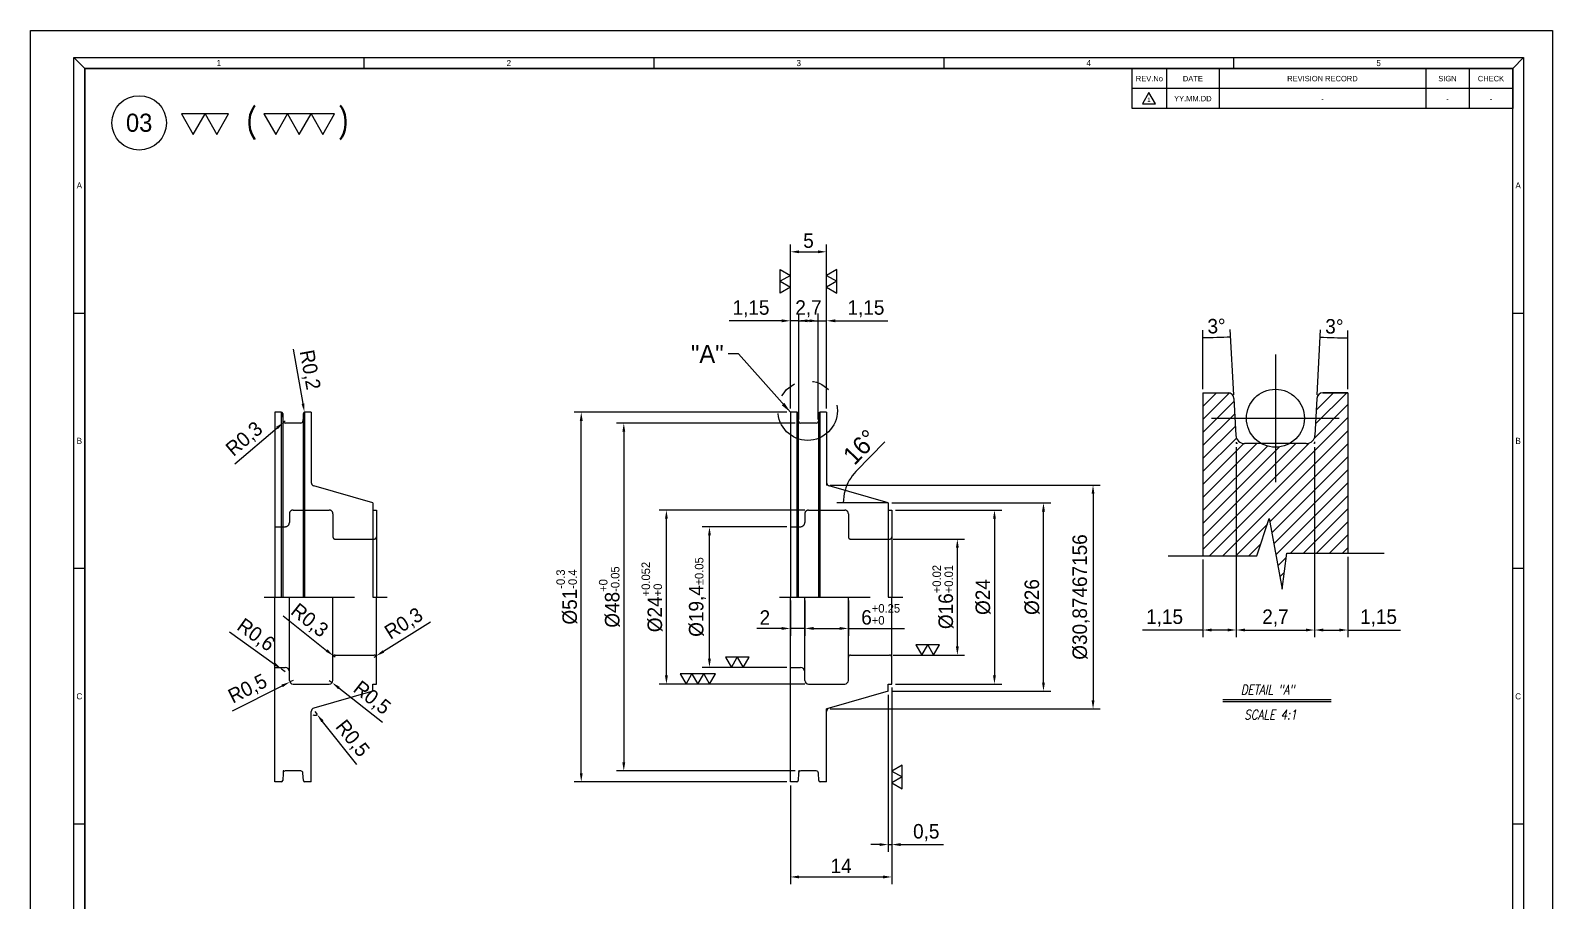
# Model space of a CAD drawing. Header units: inches. Extents: x 0 to 23821, y 0 to 11279.
# Drawn here: x 17845.2 to 18055.2, y 5992.9 to 6113 of the extents above; entities that cross this region are included whole.
import ezdxf
from ezdxf.enums import TextEntityAlignment as Align

# ---------------------------------------------------------------- set-up
doc = ezdxf.new("R2010")
doc.units = ezdxf.units.IN
doc.header["$LTSCALE"] = 10
doc.header["$MEASUREMENT"] = 0
for name, pattern in [('CENTER', [2, 1.25, -0.25, 0.25, -0.25]), ('HIDDEN', [0.375, 0.25, -0.125]), ('PHANTOM', [2.5, 1.25, -0.25, 0.25, -0.25, 0.25, -0.25])]:
    doc.linetypes.add(name, pattern=pattern)
doc.layers.get('Defpoints').update_dxf_attribs({"color": 8})
for name, color, linetype in [('CENTER LINE', 1, 'CENTER'), ('HIDDEN LINE', 4, 'HIDDEN'), ('PHANTOM LINE', 6, 'PHANTOM'), ('THIN LINE', 3, 'Continuous')]:
    doc.layers.add(name, color=color, linetype=linetype)
doc.styles.add('ITALICT', font='italict')
doc.styles.add('ROMANS', font='romans.shx', dxfattribs={"width": 0.9, "bigfont": 'whgtxt.shx'})
doc.styles.add('SCI', font='')
doc.styles.get('SCI').set_extended_font_data('Gulim')
doc.dimstyles.new('SCH', dxfattribs={"dimtxt": 2.5, "dimasz": 2, "dimexe": 1.25, "dimexo": 0.625, "dimtad": 1, "dimdec": 8, "dimtxsty": 'SCI', "dimcen": 2.5, "dimclrd": 4, "dimclre": 4, "dimclrt": 7, "dimadec": 8, "dimazin": 2, "dimtfac": 1, "dimtdec": 8, "dimtmove": 0, "dimatfit": 3, "dimfxl": 1, "dimarcsym": 0})

# ---------------------------------------------------------------- blocks, each defined once
blk = doc.blocks.new('A$C5b8731fd')
for p, q in [((0, 0), (-2.25, -3.9)), ((2.25, -3.9), (0, 0)), ((-2.25, -3.9), (2.25, -3.9))]:
    blk.add_line(p, q)
blk = doc.blocks.new('*U638')
at = {"color": 2}
for points in [[(0, 0), (1.5, 2.6), (-1.5, 2.6)], [(3, 0), (4.5, 2.6), (1.5, 2.6)], [(10.49, 0), (11.99, 2.6), (8.99, 2.6)], [(13.49, 0), (14.99, 2.6), (11.99, 2.6)], [(16.49, 0), (17.99, 2.6), (14.99, 2.6)]]:
    blk.add_lwpolyline(points, close=True, dxfattribs=at)
at = {"color": 2, "style": 'ROMANS', "width": 0.8}
for s, p in [('(', (7.45, 1.73)), (')', (19.11, 1.73))]:
    blk.add_text(s, height=2.84, dxfattribs=at).set_placement(p, align=Align.MIDDLE_CENTER)
blk = doc.blocks.new('SECHANG REV')
at = {"color": 7}
blk.add_line((-52.5, 0), (-52.5, 5.5), dxfattribs=at)
at = {"color": 3}
for p, q in [((-43, 5.5), (-43, 0)), ((-28.5, 5.5), (-28.5, 0)), ((28.5, 5.5), (28.5, 0)), ((40.5, 5.5), (40.5, 0)), ((52.5, 5.5), (52.5, 0))]:
    blk.add_line(p, q, dxfattribs=at)
blk.add_line((52.5, 0), (-52.5, 0))
blk = doc.blocks.new('SECHANG A3')
at = {"color": 2}
for p, q in [((-198, 289.5), (-195, 286.5)), ((-118, 289.5), (-118, 286.5)), ((-38, 289.5), (-38, 286.5)), ((42, 289.5), (42, 286.5)), ((122, 289.5), (122, 286.5)), ((202, 289.5), (199, 286.5))]:
    blk.add_line(p, q, dxfattribs=at)
at = {"color": 3}
blk.add_line((94, 286.5), (199, 286.5), dxfattribs=at)
for p, q in [((-198, 219), (-195, 219)), ((199, 219), (202, 219)), ((-195, 148.5), (-198, 148.5)), ((202, 148.5), (199, 148.5)), ((-195, 78), (-198, 78)), ((202, 78), (199, 78))]:
    blk.add_line(p, q)
at = {"color": 1}
blk.add_lwpolyline([(-210, 297), (210, 297), (210, 0), (-210, 0)], close=True, dxfattribs=at)
at = {"color": 2}
blk.add_lwpolyline([(-198, 289.5), (202, 289.5), (202, 7.5), (-198, 7.5)], close=True, dxfattribs=at)
at = {"const_width": 0.4}
blk.add_lwpolyline([(-195, 286.5), (199, 286.5), (199, 10.5), (-195, 10.5)], close=True, dxfattribs=at)
blk.add_blockref('SECHANG REV', (146.5, 281))
at = {"color": 2, "char_height": 1.7, "attachment_point": 5, "style": 'SCI'}
for s, insert, width in [('1', (-158, 288), 80), ('2', (-78, 288), 80), ('3', (2, 288), 80), ('4', (82, 288), 80), ('5', (162, 288), 80), ('A', (-196.5, 254.25), 3), ('A', (200.5, 254.25), 3), ('B', (-196.5, 183.75), 3), ('B', (200.5, 183.75), 3), ('C', (-196.5, 113.25), 3), ('C', (200.5, 113.25), 3)]:
    blk.add_mtext(s, dxfattribs=dict(at, insert=insert, width=width))
at = {"char_height": 1.5, "attachment_point": 5, "style": 'SCI'}
for s, insert, width in [('REV.No', (98.75, 283.7), 9.5), ('DATE', (110.75, 283.7), 14.5), ('REVISION RECORD', (146.5, 283.7), 57), ('SIGN', (181, 283.7), 12), ('CHECK', (193, 283.7), 12)]:
    blk.add_mtext(s, dxfattribs=dict(at, insert=insert, width=width))
blk = doc.blocks.new('*D1574')
at = {"color": 4, "lineweight": -2, "transparency": 16777216}
for p, q in [((17950.01, 6034.29), (17950.01, 6029.46)), ((17952.01, 6034.29), (17952.01, 6029.46)), ((17948.81, 6030.46), (17945.37, 6030.46)), ((17952.01, 6030.46), (17950.01, 6030.46)), ((17953.21, 6030.46), (17954.41, 6030.46))]:
    blk.add_line(p, q, dxfattribs=at)
at = {"color": 4, "transparency": 16777216}
for points in [[(17948.81, 6030.66), (17948.81, 6030.26), (17950.01, 6030.46)], [(17953.21, 6030.66), (17953.21, 6030.26), (17952.01, 6030.46)]]:
    blk.add_solid(points, dxfattribs=at)
at = {"layer": 'Defpoints', "color": 0, "transparency": 16777216}
for p in [(17950.01, 6034.79), (17952.01, 6034.79), (17950.01, 6030.46)]:
    blk.add_point(p, dxfattribs=at)
at = {"color": 7, "transparency": 16777216, "insert": (17946.49, 6031.96), "char_height": 2, "attachment_point": 5, "style": 'SCI'}
blk.add_mtext('2', dxfattribs=at)
blk = doc.blocks.new('*D1575')
at = {"color": 4, "lineweight": -2, "transparency": 16777216}
for p, q in [((17950.01, 6060.79), (17950.01, 6083.42)), ((17951.21, 6082.42), (17953.81, 6082.42)), ((17955.01, 6060.79), (17955.01, 6083.42))]:
    blk.add_line(p, q, dxfattribs=at)
at = {"color": 4, "transparency": 16777216}
for points in [[(17951.21, 6082.62), (17951.21, 6082.22), (17950.01, 6082.42)], [(17953.81, 6082.62), (17953.81, 6082.22), (17955.01, 6082.42)]]:
    blk.add_solid(points, dxfattribs=at)
at = {"layer": 'Defpoints', "color": 0, "transparency": 16777216}
for p in [(17955.01, 6082.42), (17950.01, 6060.29), (17955.01, 6060.29)]:
    blk.add_point(p, dxfattribs=at)
at = {"color": 7, "transparency": 16777216, "insert": (17952.51, 6083.95), "char_height": 2, "attachment_point": 5, "style": 'SCI'}
blk.add_mtext('5', dxfattribs=at)
blk = doc.blocks.new('*D1576')
at = {"color": 4, "lineweight": -2, "transparency": 16777216}
for p, q in [((17950.01, 6060.79), (17950.01, 6073.9)), ((17951.16, 6060.79), (17951.16, 6073.9)), ((17948.81, 6072.9), (17941.55, 6072.9)), ((17951.16, 6072.9), (17950.01, 6072.9)), ((17952.36, 6072.9), (17953.56, 6072.9))]:
    blk.add_line(p, q, dxfattribs=at)
at = {"color": 4, "transparency": 16777216}
for points in [[(17948.81, 6073.1), (17948.81, 6072.7), (17950.01, 6072.9)], [(17952.36, 6073.1), (17952.36, 6072.7), (17951.16, 6072.9)]]:
    blk.add_solid(points, dxfattribs=at)
at = {"layer": 'Defpoints', "color": 0, "transparency": 16777216}
for p in [(17950.01, 6072.9), (17950.01, 6060.29), (17951.16, 6060.29)]:
    blk.add_point(p, dxfattribs=at)
at = {"color": 7, "transparency": 16777216, "insert": (17944.58, 6074.55), "char_height": 2, "attachment_point": 5, "style": 'SCI'}
blk.add_mtext('1,15', dxfattribs=at)
blk = doc.blocks.new('*D1577')
at = {"color": 4, "lineweight": -2, "transparency": 16777216}
for p, q in [((17951.16, 6059.29), (17951.16, 6073.9)), ((17953.86, 6059.29), (17953.86, 6073.9)), ((17951.16, 6072.9), (17953.86, 6072.9))]:
    blk.add_line(p, q, dxfattribs=at)
at = {"layer": 'Defpoints', "color": 0, "transparency": 16777216}
for p in [(17953.86, 6072.9), (17951.16, 6058.79), (17953.86, 6058.79)]:
    blk.add_point(p, dxfattribs=at)
at = {"color": 7, "transparency": 16777216, "insert": (17952.51, 6074.55), "char_height": 2, "attachment_point": 5, "style": 'SCI'}
blk.add_mtext('2,7', dxfattribs=at)
blk = doc.blocks.new('*D1578')
at = {"color": 4, "lineweight": -2, "transparency": 16777216}
for p, q in [((17950.66, 6058.79), (17926.03, 6058.79)), ((17927.03, 6057.59), (17927.03, 6011.99)), ((17950.66, 6010.79), (17926.03, 6010.79))]:
    blk.add_line(p, q, dxfattribs=at)
at = {"color": 4, "transparency": 16777216}
for points in [[(17926.83, 6057.59), (17927.23, 6057.59), (17927.03, 6058.79)], [(17926.83, 6011.99), (17927.23, 6011.99), (17927.03, 6010.79)]]:
    blk.add_solid(points, dxfattribs=at)
at = {"layer": 'Defpoints', "color": 0, "transparency": 16777216}
for p in [(17951.16, 6058.79), (17927.03, 6010.79), (17951.16, 6010.79)]:
    blk.add_point(p, dxfattribs=at)
at = {"color": 7, "transparency": 16777216, "insert": (17925.05, 6034.79), "char_height": 2, "attachment_point": 5, "rotation": 90, "style": 'SCI'}
blk.add_mtext('%%C48{\\H0.59x;\\S+0^ -0.05;}', dxfattribs=at)
blk = doc.blocks.new('*D1579')
at = {"color": 4, "lineweight": -2, "transparency": 16777216}
for p, q in [((17949.51, 6060.29), (17920.16, 6060.29)), ((17921.16, 6010.49), (17921.16, 6059.09)), ((17949.51, 6009.29), (17920.16, 6009.29))]:
    blk.add_line(p, q, dxfattribs=at)
at = {"color": 4, "transparency": 16777216}
for points in [[(17920.96, 6059.09), (17921.36, 6059.09), (17921.16, 6060.29)], [(17920.96, 6010.49), (17921.36, 6010.49), (17921.16, 6009.29)]]:
    blk.add_solid(points, dxfattribs=at)
at = {"layer": 'Defpoints', "color": 0, "transparency": 16777216}
for p in [(17921.16, 6060.29), (17950.01, 6060.29), (17950.01, 6009.29)]:
    blk.add_point(p, dxfattribs=at)
at = {"color": 7, "transparency": 16777216, "insert": (17919.18, 6034.79), "char_height": 2, "attachment_point": 5, "rotation": 90, "style": 'SCI'}
blk.add_mtext('%%c51{\\H0.59x;\\S-0.3^ -0.4;}', dxfattribs=at)
blk = doc.blocks.new('*D1580')
at = {"color": 4, "lineweight": -2, "transparency": 16777216}
for p, q in [((17964.01, 6022.29), (17964.01, 5995.17)), ((17950.01, 6008.79), (17950.01, 5995.17)), ((17951.21, 5996.17), (17962.81, 5996.17))]:
    blk.add_line(p, q, dxfattribs=at)
at = {"color": 4, "transparency": 16777216}
for points in [[(17951.21, 5996.37), (17951.21, 5995.97), (17950.01, 5996.17)], [(17962.81, 5996.37), (17962.81, 5995.97), (17964.01, 5996.17)]]:
    blk.add_solid(points, dxfattribs=at)
at = {"layer": 'Defpoints', "color": 0, "transparency": 16777216}
for p in [(17964.01, 6022.79), (17950.01, 6009.29), (17964.01, 5996.17)]:
    blk.add_point(p, dxfattribs=at)
at = {"color": 7, "transparency": 16777216, "insert": (17957.01, 5997.7), "char_height": 2, "attachment_point": 5, "style": 'SCI'}
blk.add_mtext('14', dxfattribs=at)
blk = doc.blocks.new('*D1581')
at = {"color": 4, "lineweight": -2, "transparency": 16777216}
for p, q in [((17963.51, 6021.29), (17963.51, 5999.64)), ((17964.01, 6022.29), (17964.01, 5999.64)), ((17962.31, 6000.64), (17961.11, 6000.64)), ((17963.51, 6000.64), (17964.01, 6000.64)), ((17965.21, 6000.64), (17971.12, 6000.64))]:
    blk.add_line(p, q, dxfattribs=at)
at = {"color": 4, "transparency": 16777216}
for points in [[(17962.31, 6000.84), (17962.31, 6000.44), (17963.51, 6000.64)], [(17965.21, 6000.84), (17965.21, 6000.44), (17964.01, 6000.64)]]:
    blk.add_solid(points, dxfattribs=at)
at = {"layer": 'Defpoints', "color": 0, "transparency": 16777216}
for p in [(17963.51, 6021.79), (17964.01, 6022.79), (17964.01, 6000.64)]:
    blk.add_point(p, dxfattribs=at)
at = {"color": 7, "transparency": 16777216, "insert": (17968.76, 6002.29), "char_height": 2, "attachment_point": 5, "style": 'SCI'}
blk.add_mtext('0,5', dxfattribs=at)
blk = doc.blocks.new('*D1582')
at = {"color": 4, "lineweight": -2, "transparency": 16777216}
for p, q in [((17964.51, 6046.79), (17979.17, 6046.79)), ((17978.17, 6045.59), (17978.17, 6023.99)), ((17964.51, 6022.79), (17979.17, 6022.79))]:
    blk.add_line(p, q, dxfattribs=at)
at = {"color": 4, "transparency": 16777216}
for points in [[(17977.97, 6045.59), (17978.37, 6045.59), (17978.17, 6046.79)], [(17977.97, 6023.99), (17978.37, 6023.99), (17978.17, 6022.79)]]:
    blk.add_solid(points, dxfattribs=at)
at = {"layer": 'Defpoints', "color": 0, "transparency": 16777216}
for p in [(17964.01, 6046.79), (17964.01, 6022.79), (17978.17, 6022.79)]:
    blk.add_point(p, dxfattribs=at)
at = {"color": 7, "transparency": 16777216, "insert": (17976.6, 6034.79), "char_height": 2, "attachment_point": 5, "rotation": 90, "style": 'SCI'}
blk.add_mtext('%%c24', dxfattribs=at)
blk = doc.blocks.new('*D1583')
at = {"color": 4, "lineweight": -2, "transparency": 16777216}
for p, q in [((17964.01, 6047.79), (17985.93, 6047.79)), ((17984.93, 6022.99), (17984.93, 6046.59)), ((17964.01, 6021.79), (17985.93, 6021.79))]:
    blk.add_line(p, q, dxfattribs=at)
at = {"color": 4, "transparency": 16777216}
for points in [[(17984.73, 6046.59), (17985.13, 6046.59), (17984.93, 6047.79)], [(17984.73, 6022.99), (17985.13, 6022.99), (17984.93, 6021.79)]]:
    blk.add_solid(points, dxfattribs=at)
at = {"layer": 'Defpoints', "color": 0, "transparency": 16777216}
for p in [(17963.51, 6047.79), (17984.93, 6047.79), (17963.51, 6021.79)]:
    blk.add_point(p, dxfattribs=at)
at = {"color": 7, "transparency": 16777216, "insert": (17983.36, 6034.79), "char_height": 2, "attachment_point": 5, "rotation": 90, "style": 'SCI'}
blk.add_mtext('%%c26', dxfattribs=at)
blk = doc.blocks.new('*D1584')
at = {"color": 4, "lineweight": -2, "transparency": 16777216}
for p, q in [((17955.51, 6050.23), (17992.77, 6050.23)), ((17991.77, 6049.03), (17991.77, 6020.55)), ((17955.51, 6019.35), (17992.77, 6019.35))]:
    blk.add_line(p, q, dxfattribs=at)
at = {"color": 4, "transparency": 16777216}
for points in [[(17991.57, 6049.03), (17991.97, 6049.03), (17991.77, 6050.23)], [(17991.57, 6020.55), (17991.97, 6020.55), (17991.77, 6019.35)]]:
    blk.add_solid(points, dxfattribs=at)
at = {"layer": 'Defpoints', "color": 0, "transparency": 16777216}
for p in [(17955.01, 6050.23), (17955.01, 6019.35), (17991.77, 6019.35)]:
    blk.add_point(p, dxfattribs=at)
at = {"color": 7, "transparency": 16777216, "insert": (17990.12, 6034.79), "char_height": 2, "attachment_point": 5, "rotation": 90, "style": 'SCI'}
blk.add_mtext('%%c30,87467156', dxfattribs=at)
blk = doc.blocks.new('*D1585')
at = {"color": 4, "lineweight": -2, "transparency": 16777216}
for p, q in [((17964.21, 6042.79), (17974.05, 6042.79)), ((17973.05, 6027.99), (17973.05, 6041.59)), ((17964.21, 6026.79), (17974.05, 6026.79))]:
    blk.add_line(p, q, dxfattribs=at)
at = {"color": 4, "transparency": 16777216}
for points in [[(17972.85, 6041.59), (17973.25, 6041.59), (17973.05, 6042.79)], [(17972.85, 6027.99), (17973.25, 6027.99), (17973.05, 6026.79)]]:
    blk.add_solid(points, dxfattribs=at)
at = {"layer": 'Defpoints', "color": 0, "transparency": 16777216}
for p in [(17963.71, 6042.79), (17973.05, 6042.79), (17963.71, 6026.79)]:
    blk.add_point(p, dxfattribs=at)
at = {"color": 7, "transparency": 16777216, "insert": (17971.07, 6034.79), "char_height": 2, "attachment_point": 5, "rotation": 90, "style": 'SCI'}
blk.add_mtext('%%c16{\\H0.59x;\\S+0.02^ +0.01;}', dxfattribs=at)
blk = doc.blocks.new('*D1586')
at = {"color": 4, "lineweight": -2, "transparency": 16777216}
for p, q in [((17953.86, 6059.29), (17953.86, 6073.9)), ((17955.01, 6060.79), (17955.01, 6073.9)), ((17952.66, 6072.9), (17951.46, 6072.9)), ((17953.86, 6072.9), (17955.01, 6072.9)), ((17956.21, 6072.9), (17963.47, 6072.9))]:
    blk.add_line(p, q, dxfattribs=at)
at = {"color": 4, "transparency": 16777216}
for points in [[(17952.66, 6073.1), (17952.66, 6072.7), (17953.86, 6072.9)], [(17956.21, 6073.1), (17956.21, 6072.7), (17955.01, 6072.9)]]:
    blk.add_solid(points, dxfattribs=at)
at = {"layer": 'Defpoints', "color": 0, "transparency": 16777216}
for p in [(17955.01, 6072.9), (17953.86, 6058.79), (17955.01, 6060.29)]:
    blk.add_point(p, dxfattribs=at)
at = {"color": 7, "transparency": 16777216, "insert": (17960.44, 6074.55), "char_height": 2, "attachment_point": 5, "style": 'SCI'}
blk.add_mtext('1,15', dxfattribs=at)
blk = doc.blocks.new('*D1587')
at = {"color": 4, "lineweight": -2, "transparency": 16777216}
for p, q in [((18011.53, 6055.46), (18011.53, 6029.24)), ((18006.93, 6039.96), (18006.93, 6029.24)), ((18006.93, 6030.24), (17998.61, 6030.24)), ((18010.33, 6030.24), (18008.13, 6030.24))]:
    blk.add_line(p, q, dxfattribs=at)
at = {"color": 4, "transparency": 16777216}
for points in [[(18008.13, 6030.44), (18008.13, 6030.04), (18006.93, 6030.24)], [(18010.33, 6030.44), (18010.33, 6030.04), (18011.53, 6030.24)]]:
    blk.add_solid(points, dxfattribs=at)
at = {"layer": 'Defpoints', "color": 0, "transparency": 16777216}
for p in [(18011.53, 6055.96), (18006.93, 6040.46), (18011.53, 6030.24)]:
    blk.add_point(p, dxfattribs=at)
at = {"color": 7, "transparency": 16777216, "insert": (18001.64, 6031.89), "char_height": 2, "attachment_point": 5, "style": 'SCI'}
blk.add_mtext('1,15', dxfattribs=at)
blk = doc.blocks.new('*D1588')
at = {"color": 4, "lineweight": -2, "transparency": 16777216}
for p, q in [((18011.53, 6055.46), (18011.53, 6029.24)), ((18022.33, 6055.46), (18022.33, 6029.24)), ((18012.73, 6030.24), (18021.13, 6030.24))]:
    blk.add_line(p, q, dxfattribs=at)
at = {"color": 4, "transparency": 16777216}
for points in [[(18012.73, 6030.44), (18012.73, 6030.04), (18011.53, 6030.24)], [(18021.13, 6030.44), (18021.13, 6030.04), (18022.33, 6030.24)]]:
    blk.add_solid(points, dxfattribs=at)
at = {"layer": 'Defpoints', "color": 0, "transparency": 16777216}
for p in [(18011.53, 6055.96), (18022.33, 6055.96), (18022.33, 6030.24)]:
    blk.add_point(p, dxfattribs=at)
at = {"color": 7, "transparency": 16777216, "insert": (18016.93, 6031.89), "char_height": 2, "attachment_point": 5, "style": 'SCI'}
blk.add_mtext('2,7', dxfattribs=at)
blk = doc.blocks.new('*D1589')
at = {"color": 4, "lineweight": -2, "transparency": 16777216}
for p, q in [((18022.33, 6055.46), (18022.33, 6029.24)), ((18026.93, 6040.35), (18026.93, 6029.24)), ((18023.53, 6030.24), (18025.73, 6030.24)), ((18026.93, 6030.24), (18034.19, 6030.24))]:
    blk.add_line(p, q, dxfattribs=at)
at = {"color": 4, "transparency": 16777216}
for points in [[(18023.53, 6030.44), (18023.53, 6030.04), (18022.33, 6030.24)], [(18025.73, 6030.44), (18025.73, 6030.04), (18026.93, 6030.24)]]:
    blk.add_solid(points, dxfattribs=at)
at = {"layer": 'Defpoints', "color": 0, "transparency": 16777216}
for p in [(18022.33, 6055.96), (18026.93, 6040.85), (18026.93, 6030.24)]:
    blk.add_point(p, dxfattribs=at)
at = {"color": 7, "transparency": 16777216, "insert": (18031.16, 6031.89), "char_height": 2, "attachment_point": 5, "style": 'SCI'}
blk.add_mtext('1,15', dxfattribs=at)
blk = doc.blocks.new('*D1590')
at = {"color": 4, "lineweight": -2, "transparency": 16777216}
for p, q in [((17952.01, 6046.79), (17931.91, 6046.79)), ((17932.91, 6023.99), (17932.91, 6045.59)), ((17952.01, 6022.79), (17931.91, 6022.79))]:
    blk.add_line(p, q, dxfattribs=at)
at = {"color": 4, "transparency": 16777216}
for points in [[(17932.71, 6045.59), (17933.11, 6045.59), (17932.91, 6046.79)], [(17932.71, 6023.99), (17933.11, 6023.99), (17932.91, 6022.79)]]:
    blk.add_solid(points, dxfattribs=at)
at = {"layer": 'Defpoints', "color": 0, "transparency": 16777216}
for p in [(17932.91, 6046.79), (17952.51, 6046.79), (17952.51, 6022.79)]:
    blk.add_point(p, dxfattribs=at)
at = {"color": 7, "transparency": 16777216, "insert": (17930.93, 6034.79), "char_height": 2, "attachment_point": 5, "rotation": 90, "style": 'SCI'}
blk.add_mtext('%%c24{\\H0.59x;\\S+0.052^ +0;}', dxfattribs=at)
blk = doc.blocks.new('*D1571')
at = {"color": 4, "lineweight": -2, "transparency": 16777216}
for p, q in [((17949.51, 6044.49), (17937.85, 6044.49)), ((17938.85, 6026.29), (17938.85, 6043.29)), ((17949.51, 6025.09), (17937.85, 6025.09))]:
    blk.add_line(p, q, dxfattribs=at)
at = {"color": 4, "transparency": 16777216}
for points in [[(17938.65, 6043.29), (17939.05, 6043.29), (17938.85, 6044.49)], [(17938.65, 6026.29), (17939.05, 6026.29), (17938.85, 6025.09)]]:
    blk.add_solid(points, dxfattribs=at)
at = {"layer": 'Defpoints', "color": 0, "transparency": 16777216}
for p in [(17938.85, 6044.49), (17950.01, 6044.49), (17950.01, 6025.09)]:
    blk.add_point(p, dxfattribs=at)
at = {"color": 7, "transparency": 16777216, "insert": (17937.2, 6034.79), "char_height": 2, "attachment_point": 5, "rotation": 90, "style": 'SCI'}
blk.add_mtext('%%c19,4{\\H0.59x;%%p0.05}', dxfattribs=at)
blk = doc.blocks.new('A$C71ca0003')
for p, q in [((-13.5, 25.5), (-13.5, 0)), ((-8.5, 25.5), (-8.5, 15.81)), ((0, 13), (-8.14, 15.33)), ((0, 13), (0, 0)), ((0, 12), (0.5, 12)), ((0, 12), (0.5, 12)), ((0, 12), (0.5, 12)), ((0.5, 12), (0.5, 0)), ((-13.5, -25.5), (-13.5, 0)), ((-5.5, -11.5), (-5.5, 0)), ((0.5, -12), (0.5, 0)), ((-11.5, -10), (-11.5, 0)), ((-5.2, -8), (0.2, -8)), ((-13.5, -9.7), (-12.1, -9.7)), ((-11.5, -11.5), (-11.5, -10)), ((-11, -12), (-6, -12)), ((0, -12), (0.5, -12)), ((0, -13), (0, -12)), ((0, -13), (-8.14, -15.33)), ((-8.5, -25.5), (-8.5, -15.81))]:
    blk.add_line(p, q)
at = {"color": 7}
for p, q in [((-12.62, 25.5), (-13.5, 25.5)), ((-12.42, 25.31), (-12.42, 0)), ((-12.36, 24.28), (-12.42, 25.31)), ((-9.58, 25.31), (-9.64, 24.28)), ((-9.58, 0), (-9.58, 25.31)), ((-8.5, 25.5), (-9.38, 25.5)), ((-9.93, 24), (-12.07, 24)), ((-12.36, -24.28), (-12.42, -25.31)), ((-12.35, -24), (-12.36, -24.1)), ((-12.25, -24), (-12.35, -24)), ((-9.93, -24), (-12.07, -24)), ((-9.58, -25.31), (-9.64, -24.28)), ((-12.62, -25.5), (-13.5, -25.5)), ((-8.5, -25.5), (-9.38, -25.5))]:
    blk.add_line(p, q, dxfattribs=at)
at = {"color": 4}
for p, q in [((-12.62, 25.5), (-12.62, 0)), ((-9.38, 0), (-9.38, 25.5))]:
    blk.add_line(p, q, dxfattribs=at)
at = {"color": 7}
for centre, radius, start, end in [((-12.62, 25.3), 0.2, 3, 90), ((-9.38, 25.3), 0.2, 90, 177), ((-12.07, 24.3), 0.3, 183, 270), ((-9.93, 24.3), 0.3, 270, 357), ((-12.07, -24.3), 0.3, 90, 177), ((-9.93, -24.3), 0.3, 3, 90), ((-12.62, -25.3), 0.2, 270, 357), ((-9.38, -25.3), 0.2, 183, 270)]:
    blk.add_arc(centre, radius, start, end, dxfattribs=at)
for centre, radius, start, end in [((-8, 15.81), 0.5, 180, 254), ((-5.2, -8.3), 0.3, 90, 180), ((0.2, -8.3), 0.3, 0, 90), ((-12.1, -10.3), 0.6, 0, 90), ((-11, -11.5), 0.5, 180, 270), ((-6, -11.5), 0.5, 270, 0), ((-8, -15.81), 0.5, 106, 180)]:
    blk.add_arc(centre, radius, start, end)
at = {"layer": 'CENTER LINE'}
blk.add_line((-15, 0), (2, 0), dxfattribs=at)
at = {"layer": 'HIDDEN LINE', "ltscale": 5}
for p, q in [((-11.5, 11.5), (-11.5, 10.3)), ((-11, 12), (-6, 12)), ((-5.5, 11.5), (-5.5, 8.3)), ((-13.5, 9.7), (-12.1, 9.7)), ((-5.2, 8), (0.2, 8))]:
    blk.add_line(p, q, dxfattribs=at)
for centre, radius, start, end in [((-11, 11.5), 0.5, 90, 180), ((-6, 11.5), 0.5, 0, 90), ((-12.1, 10.3), 0.6, 270, 0), ((-5.2, 8.3), 0.3, 180, 270), ((0.2, 8.3), 0.3, 270, 0)]:
    blk.add_arc(centre, radius, start, end, dxfattribs=at)
blk = doc.blocks.new('*D1572')
at = {"color": 4, "lineweight": -2, "transparency": 16777216}
for p, q in [((17952.01, 6034.04), (17952.01, 6029.46)), ((17958.01, 6034.29), (17958.01, 6029.46)), ((17953.21, 6030.46), (17956.81, 6030.46)), ((17958.01, 6030.46), (17965.74, 6030.46))]:
    blk.add_line(p, q, dxfattribs=at)
at = {"color": 4, "transparency": 16777216}
for points in [[(17953.21, 6030.66), (17953.21, 6030.26), (17952.01, 6030.46)], [(17956.81, 6030.66), (17956.81, 6030.26), (17958.01, 6030.46)]]:
    blk.add_solid(points, dxfattribs=at)
at = {"layer": 'Defpoints', "color": 0, "transparency": 16777216}
for p in [(17952.01, 6034.54), (17958.01, 6034.79), (17958.01, 6030.46)]:
    blk.add_point(p, dxfattribs=at)
at = {"color": 7, "transparency": 16777216, "insert": (17962.47, 6032.39), "char_height": 2, "attachment_point": 5, "style": 'SCI'}
blk.add_mtext('6{\\H0.59x;\\S+0.25^ +0;}', dxfattribs=at)
blk = doc.blocks.new('*D1573')
at = {"color": 4, "lineweight": -2, "transparency": 16777216}
blk.add_line((17959.05, 6052.09), (17963.04, 6056.22), dxfattribs=at)
for start, end in [(135.9789, 164), (164, 180)]:
    blk.add_arc((17963.51, 6047.79), 6.2, start, end, dxfattribs=at)
at = {"layer": 'Defpoints', "color": 0, "transparency": 16777216}
for p in [(17955.37, 6050.12), (17957.34, 6048.37), (17956.42, 6047.79), (17963.51, 6047.79), (17963.51, 6047.79)]:
    blk.add_point(p, dxfattribs=at)
at = {"color": 7, "transparency": 16777216, "insert": (17959.67, 6055.48), "char_height": 2.5, "attachment_point": 5, "rotation": 45.9789, "style": 'SCI'}
blk.add_mtext('16°', dxfattribs=at)
blk = doc.blocks.new('*D1644')
at = {"color": 4, "lineweight": -2, "transparency": 16777216}
for p, q in [((17881.4, 6023.29), (17880.95, 6023.07)), ((17873.04, 6019.11), (17879.88, 6022.53))]:
    blk.add_line(p, q, dxfattribs=at)
at = {"color": 4, "transparency": 16777216}
blk.add_solid([(17879.79, 6022.71), (17879.97, 6022.35), (17880.95, 6023.07)], dxfattribs=at)
at = {"layer": 'Defpoints', "color": 0, "transparency": 16777216}
for p in [(17880.95, 6023.07), (17881.4, 6023.29)]:
    blk.add_point(p, dxfattribs=at)
at = {"color": 7, "transparency": 16777216, "insert": (17875.19, 6022.03), "char_height": 2, "attachment_point": 5, "rotation": 26.5651, "style": 'SCI'}
blk.add_mtext('R0,5', dxfattribs=at)
blk = doc.blocks.new('*D1645')
at = {"color": 4, "lineweight": -2, "transparency": 16777216}
for p, q in [((17884.4, 6018.98), (17884.71, 6018.58)), ((17890.21, 6011.67), (17885.45, 6017.64))]:
    blk.add_line(p, q, dxfattribs=at)
blk.add_arc((17884.4, 6018.98), 0.5, 237.2958, 308.4807, dxfattribs=at)
at = {"color": 4, "transparency": 16777216}
blk.add_solid([(17885.61, 6017.77), (17885.3, 6017.52), (17884.71, 6018.58)], dxfattribs=at)
at = {"layer": 'Defpoints', "color": 0, "transparency": 16777216}
for p in [(17884.4, 6018.98), (17884.71, 6018.58)]:
    blk.add_point(p, dxfattribs=at)
at = {"color": 7, "transparency": 16777216, "insert": (17889.5, 6015.21), "char_height": 2, "attachment_point": 5, "rotation": 308.4807, "style": 'SCI'}
blk.add_mtext('R0,5', dxfattribs=at)
blk = doc.blocks.new('*D1646')
at = {"color": 4, "lineweight": -2, "transparency": 16777216}
for p, q in [((17880.05, 6032.18), (17886.02, 6027.42)), ((17887.2, 6026.49), (17886.96, 6026.68))]:
    blk.add_line(p, q, dxfattribs=at)
at = {"color": 4, "transparency": 16777216}
blk.add_solid([(17886.15, 6027.58), (17885.9, 6027.27), (17886.96, 6026.68)], dxfattribs=at)
at = {"layer": 'Defpoints', "color": 0, "transparency": 16777216}
for p in [(17886.96, 6026.68), (17887.2, 6026.49)]:
    blk.add_point(p, dxfattribs=at)
at = {"color": 7, "transparency": 16777216, "insert": (17883.59, 6031.47), "char_height": 2, "attachment_point": 5, "rotation": 321.4592, "style": 'SCI'}
blk.add_mtext('R0,3', dxfattribs=at)
blk = doc.blocks.new('*D1647')
at = {"color": 4, "lineweight": -2, "transparency": 16777216}
for p, q in [((17900.35, 6031.34), (17893.87, 6027.28)), ((17892.6, 6026.49), (17892.85, 6026.65))]:
    blk.add_line(p, q, dxfattribs=at)
at = {"color": 4, "transparency": 16777216}
blk.add_solid([(17893.76, 6027.45), (17893.97, 6027.12), (17892.85, 6026.65)], dxfattribs=at)
at = {"layer": 'Defpoints', "color": 0, "transparency": 16777216}
for p in [(17892.6, 6026.49), (17892.85, 6026.65)]:
    blk.add_point(p, dxfattribs=at)
at = {"color": 7, "transparency": 16777216, "insert": (17896.74, 6031.03), "char_height": 2, "attachment_point": 5, "rotation": 32.0182, "style": 'SCI'}
blk.add_mtext('R0,3', dxfattribs=at)
blk = doc.blocks.new('*D1648')
at = {"color": 4, "lineweight": -2, "transparency": 16777216}
for p, q in [((17872.64, 6030.01), (17878.84, 6025.54)), ((17880.3, 6024.49), (17879.81, 6024.84))]:
    blk.add_line(p, q, dxfattribs=at)
blk.add_arc((17880.3, 6024.49), 0.6, 137.7465, 144.2499, dxfattribs=at)
at = {"color": 4, "transparency": 16777216}
blk.add_solid([(17878.95, 6025.7), (17878.72, 6025.38), (17879.81, 6024.84)], dxfattribs=at)
at = {"layer": 'Defpoints', "color": 0, "transparency": 16777216}
for p in [(17879.81, 6024.84), (17880.3, 6024.49)]:
    blk.add_point(p, dxfattribs=at)
at = {"color": 7, "transparency": 16777216, "insert": (17876.21, 6029.46), "char_height": 2, "attachment_point": 5, "rotation": 324.2499, "style": 'SCI'}
blk.add_mtext('R0,6', dxfattribs=at)
blk = doc.blocks.new('*D1649')
at = {"color": 4, "lineweight": -2, "transparency": 16777216}
for p, q in [((17886.4, 6023.29), (17886.79, 6022.98)), ((17893.72, 6017.5), (17887.73, 6022.24))]:
    blk.add_line(p, q, dxfattribs=at)
at = {"color": 4, "transparency": 16777216}
blk.add_solid([(17887.85, 6022.39), (17887.61, 6022.08), (17886.79, 6022.98)], dxfattribs=at)
at = {"layer": 'Defpoints', "color": 0, "transparency": 16777216}
for p in [(17886.4, 6023.29), (17886.79, 6022.98)]:
    blk.add_point(p, dxfattribs=at)
at = {"color": 7, "transparency": 16777216, "insert": (17892.22, 6020.79), "char_height": 2, "attachment_point": 5, "rotation": 321.6735, "style": 'SCI'}
blk.add_mtext('R0,5', dxfattribs=at)
blk = doc.blocks.new('*U637')
at = {"color": 2}
for points in [[(0, 0), (1.5, 2.6), (-1.5, 2.6)], [(3, 0), (4.5, 2.6), (1.5, 2.6)], [(6, 0), (7.5, 2.6), (4.5, 2.6)]]:
    blk.add_lwpolyline(points, close=True, dxfattribs=at)
blk = doc.blocks.new('*D1650')
at = {"color": 4, "lineweight": -2, "transparency": 16777216}
for p, q in [((17881.41, 6068.99), (17882.77, 6061.47)), ((17883.02, 6060.09), (17882.98, 6060.29))]:
    blk.add_line(p, q, dxfattribs=at)
at = {"color": 4, "transparency": 16777216}
blk.add_solid([(17882.96, 6061.5), (17882.57, 6061.43), (17882.98, 6060.29)], dxfattribs=at)
at = {"layer": 'Defpoints', "color": 0, "transparency": 16777216}
for p in [(17882.98, 6060.29), (17883.02, 6060.09)]:
    blk.add_point(p, dxfattribs=at)
at = {"color": 7, "transparency": 16777216, "insert": (17883.6, 6066.11), "char_height": 2, "attachment_point": 5, "rotation": 280.2415, "style": 'SCI'}
blk.add_mtext('R0,2', dxfattribs=at)
blk = doc.blocks.new('*D1651')
at = {"color": 4, "lineweight": -2, "transparency": 16777216}
for p, q in [((17880.33, 6059.09), (17880.1, 6058.89)), ((17873.37, 6053.16), (17879.19, 6058.12))]:
    blk.add_line(p, q, dxfattribs=at)
at = {"color": 4, "transparency": 16777216}
blk.add_solid([(17879.06, 6058.27), (17879.32, 6057.96), (17880.1, 6058.89)], dxfattribs=at)
at = {"layer": 'Defpoints', "color": 0, "transparency": 16777216}
for p in [(17880.1, 6058.89), (17880.33, 6059.09)]:
    blk.add_point(p, dxfattribs=at)
at = {"color": 7, "transparency": 16777216, "insert": (17874.75, 6056.51), "char_height": 2, "attachment_point": 5, "rotation": 40.403, "style": 'SCI'}
blk.add_mtext('R0,3', dxfattribs=at)
blk = doc.blocks.new('*D1652')
at = {"color": 4, "lineweight": -2, "transparency": 16777216}
for p, q in [((18022.69, 6062.7), (18023.15, 6071.66)), ((18026.93, 6063.46), (18026.93, 6071.56))]:
    blk.add_line(p, q, dxfattribs=at)
blk.add_arc((18026.93, 6143.73), 73.18, 267, 270, dxfattribs=at)
at = {"layer": 'Defpoints', "color": 0, "transparency": 16777216}
for p in [(18024.38, 6070.6), (18026.93, 6062.96), (18022.66, 6062.2), (18022.39, 6057.1), (18026.93, 6040.85)]:
    blk.add_point(p, dxfattribs=at)
at = {"color": 7, "transparency": 16777216, "insert": (18025.06, 6072.11), "char_height": 2, "attachment_point": 5, "rotation": 358.5, "style": 'SCI'}
blk.add_mtext('3°', dxfattribs=at)
blk = doc.blocks.new('*D1653')
at = {"color": 4, "lineweight": -2, "transparency": 16777216}
for p, q in [((18006.93, 6063.46), (18006.93, 6071.61)), ((18011.18, 6062.7), (18010.71, 6071.71))]:
    blk.add_line(p, q, dxfattribs=at)
blk.add_arc((18006.93, 6143.73), 73.13, 270, 273, dxfattribs=at)
at = {"layer": 'Defpoints', "color": 0, "transparency": 16777216}
for p in [(18008.21, 6070.62), (18006.93, 6062.96), (18011.21, 6062.2), (18011.47, 6057.1), (18006.93, 6040.46)]:
    blk.add_point(p, dxfattribs=at)
at = {"color": 7, "transparency": 16777216, "insert": (18008.81, 6072.16), "char_height": 2, "attachment_point": 5, "rotation": 1.5, "style": 'SCI'}
blk.add_mtext('3°', dxfattribs=at)
blk = doc.blocks.new('*U546')
at = {"color": 2}
for points in [[(0, 0), (1.5, 2.6), (-1.5, 2.6)], [(3, 0), (4.5, 2.6), (1.5, 2.6)]]:
    blk.add_lwpolyline(points, close=True, dxfattribs=at)

msp = doc.modelspace()

# ---------------------------------------------------------------- hatches: boundary and pattern name
at = {"layer": 'THIN LINE'}
h = msp.add_hatch(dxfattribs=at)
h.set_pattern_fill('ANSI31', color=256, scale=0.4, style=0)
h.set_pattern_definition([(45, (16410.5375, 5765.0362), (-0.8980256, 0.8980256), [])])
h.paths.add_polyline_path([(18026.93216474, 6062.95992713), (18023.45819085, 6062.95992713, 0.398959546), (18022.65928722, 6062.2017959), (18022.3917627, 6057.09712399, -0.398959546), (18021.19340726, 6055.95992713), (18018.86865641, 6055.95992713, -0.2581988897), (18014.99567306, 6055.95992713), (18012.67092222, 6055.95992713, -0.398959546), (18011.47256678, 6057.09712399), (18011.20504226, 6062.2017959, 0.398959546), (18010.40613863, 6062.95992713), (18006.93216474, 6062.95992713), (18006.93216474, 6040.46343661), (18014.34739002, 6040.46343661), (18016.08888598, 6045.6161258), (18017.84752611, 6035.86911502), (18018.50990022, 6040.84535648), (18026.93216474, 6040.84535648)])
h.paths.add_polyline_path([(18024.61520445, 6057.47276329), (18027.65204909, 6055.88519498), (18026.78339296, 6054.22355076), (18023.74654832, 6055.81111907)], flags=9)

# ---------------------------------------------------------------- linework, layer by layer
for p, q in [((18006.93216474, 6062.95992713), (18010.40613863, 6062.95992713)), ((18006.93216474, 6062.95992713), (18006.93216474, 6040.46343661)), ((18006.93216474, 6062.95992713), (18010.40613863, 6062.95992713)), ((18023.45819085, 6062.95992713), (18026.93216474, 6062.95992713)), ((18026.93216474, 6062.95992713), (18023.45819085, 6062.95992713)), ((18026.93216474, 6062.95992713), (18026.93216474, 6040.84535648)), ((18011.20504226, 6062.2017959), (18011.47256678, 6057.09712399)), ((18022.65928722, 6062.2017959), (18022.3917627, 6057.09712399)), ((18021.19340726, 6055.95992713), (18012.67092222, 6055.95992713)), ((18009.68350525, 6020.37416017), (18024.64334078, 6020.37416017))]:
    msp.add_line(p, q)
msp.add_circle((17860.16731333, 6100.20976083), 3.75)
for centre, radius, start, end in [((18010.40613863, 6062.15992713), 0.8, 3, 90), ((18023.45819085, 6062.15992713), 0.8, 90, 177), ((18012.67092222, 6057.15992713), 1.2, 183, 270), ((18021.19340726, 6057.15992713), 1.2, 270, 357)]:
    msp.add_arc(centre, radius, start, end)
at = {"layer": 'CENTER LINE', "ltscale": 5}
for p, q in [((18016.93216474, 6068.25992713), (18016.93216474, 6050.65992713)), ((18008.13216474, 6059.45992713), (18025.73216474, 6059.45992713))]:
    msp.add_line(p, q, dxfattribs=at)
at = {"layer": 'CENTER LINE'}
for p in [(17955.0095317, 6050.60348806), (17955.37171302, 6050.12285722)]:
    msp.add_line(p, (17955.0095317, 6050.22671104), dxfattribs=at)
at = {"layer": 'PHANTOM LINE', "ltscale": 3}
for p, q in [((17951.1595317, 6058.78937526), (17951.15450984, 6058.88519817)), ((17951.26245256, 6058.78937526), (17951.1595317, 6058.78937526)), ((18011.52235546, 6056.14709929), (18011.53216474, 6055.95992713)), ((18011.70046671, 6055.95992713), (18011.53216474, 6055.95992713)), ((18022.33216474, 6055.95992713), (18022.22266569, 6055.95992713)), ((18022.34398141, 6056.18540262), (18022.33216474, 6055.95992713)), ((17955.0095317, 6050.60348806), (17955.0095317, 6050.22671104)), ((17955.37171302, 6050.12285722), (17955.0095317, 6050.22671104)), ((17963.5095317, 6047.78937526), (17956.42082379, 6047.78937526)), ((18014.34739002, 6040.46343661), (18016.08888598, 6045.6161258)), ((18016.08888598, 6045.6161258), (18017.84752611, 6035.86911502)), ((18002.1343265, 6040.46343661), (18014.34739002, 6040.46343661)), ((18017.84752611, 6035.86911502), (18018.50990022, 6040.84535648)), ((18018.50990022, 6040.84535648), (18031.92161415, 6040.84535648)), ((17955.37171302, 6019.4558933), (17955.0095317, 6019.35203948)), ((17955.0095317, 6018.97526246), (17955.0095317, 6019.35203948))]:
    msp.add_line(p, q, dxfattribs=at)
at = {"layer": 'PHANTOM LINE'}
msp.add_circle((17952.39576012, 6060.50098082), 4.09963027, dxfattribs=at)
at = {"layer": 'PHANTOM LINE', "ltscale": 3}
msp.add_circle((18016.93216474, 6059.45992713), 4, dxfattribs=at)
at = {"layer": 'THIN LINE'}
msp.add_line((18009.68350525, 6020.6499397), (18024.64334078, 6020.6499397), dxfattribs=at)

# ---------------------------------------------------------------- block references
for name, p, xscale, yscale, zscale in [('SECHANG A3', (17950.16731333, 5964.45976083), 0.5, 0.5, 0.5), ('SECHANG REV', (18023.41731333, 6102.20976083), 0.5, 0.5, 0.5), ('*U638', (17867.63841208, 6098.62078982), 1.083333333333445, 1.083333333333445, 1.083333333333445), ('A$C5b8731fd', (17999.47183248, 6104.37616088), 0.3999999999999999, 0.3999999999999999, 0.3999999999999999), ('*U546', (17968.14306987, 6026.78937526), 0.5416666666667225, 0.5416666666667225, 0.5416666666667225), ('*U546', (17941.86732788, 6025.08937526), 0.5416666666667225, 0.5416666666667225, 0.5416666666667225), ('*U637', (17935.62239851, 6022.78937526), 0.5416666666667225, 0.5416666666667225, 0.5416666666667225)]:
    msp.add_blockref(name, p, dxfattribs=dict(xscale=xscale, yscale=yscale, zscale=zscale))
at = {"yscale": 0.5416666666667225, "zscale": 0.5416666666667225}
for p, xscale, rotation in [((17950.0095317, 6079.16615878), -0.5416666666667225, 90), ((17955.0095317, 6079.16615878), 0.5416666666667225, 270), ((17964.0095317, 6010.77875855), 0.5416666666667225, 270)]:
    msp.add_blockref('*U546', p, dxfattribs=dict(at, xscale=xscale, rotation=rotation))
for p in [(17892.39701169, 6034.78937526), (17963.5095317, 6034.78937526)]:
    msp.add_blockref('A$C71ca0003', p)

# ---------------------------------------------------------------- texts
at = {"attachment_point": 5, "style": 'SCI'}
for s, insert, char_height, width in [('{\\fGulim|b0|i0|c129|p50;1}', (17999.47183248, 6103.40104619), 0.6, 1.8015447416), ('YY.MM.DD', (18005.54231333, 6103.55976083), 0.75, 7.25), ('-', (18023.41731333, 6103.55976083), 0.75, 28.5), ('-', (18040.66731333, 6103.55976083), 0.75, 6), ('-', (18046.66731333, 6103.55976083), 0.75, 6)]:
    msp.add_mtext(s, dxfattribs=dict(at, insert=insert, char_height=char_height, width=width))
at = {"color": 2, "insert": (17860.16731333, 6100.20976083), "char_height": 2.5, "width": 7.5, "attachment_point": 5, "style": 'SCI'}
msp.add_mtext('03', dxfattribs=at)
at = {"color": 7, "insert": (17940.80116624, 6067.08189272), "char_height": 2.5, "attachment_point": 9, "style": 'SCI'}
msp.add_mtext('"A"', dxfattribs=at)
at = {"layer": 'THIN LINE', "ltscale": 5, "style": 'ITALICT', "width": 0.8}
for s, p in [('DETAIL "A"', (18012.15057931, 6021.34452823, -0.06461778)), ('SCALE 4:1', (18012.64264518, 6017.90195479, -0.06461778))]:
    msp.add_text(s, height=1.310406989, dxfattribs=at).set_placement(p)

# ---------------------------------------------------------------- dimensions: what is measured, and where the dimension line sits
for base, p1, p2, override, picture, middle in [((17955.0095317024, 6082.4234560047), (17950.0095317024, 6060.2893752609), (17955.0095317024, 6060.2893752609), {"dimscale": 0.8, "dimasz": 1.5}, '*D1575', (17952.5095317024, 6083.9474240473)), ((17950.0095317, 6072.89692371), (17951.1595317, 6060.28937526), (17950.0095317, 6060.28937526), {"dimscale": 0.8, "dimasz": 1.5}, '*D1576', (17944.57824009, 6074.54738976)), ((17955.0095317, 6072.89692371), (17953.8595317, 6058.78937526), (17955.0095317, 6060.28937526), {"dimscale": 0.8, "dimasz": 1.5}, '*D1586', (17960.44082331, 6074.54738976)), ((18022.33216474, 6030.23869196), (18011.53216474, 6055.95992713), (18022.33216474, 6055.95992713), {"dimscale": 0.8, "dimasz": 1.5, "dimlfac": 0.25}, '*D1588', (18016.93216474, 6031.88782644)), ((18026.93216474, 6030.23869196), (18022.33216474, 6055.95992713), (18026.93216474, 6040.84535648), {"dimscale": 0.8, "dimasz": 1.5, "dimlfac": 0.25}, '*D1589', (18031.16345635, 6031.889158)), ((17950.0095317, 6030.4551544), (17952.0095317, 6034.78937526), (17950.0095317, 6034.78937526), {"dimscale": 0.8, "dimasz": 1.5}, '*D1574', (17946.48769415, 6031.95781751)), ((17964.0095317024, 5996.1722979844), (17950.0095317024, 6009.2893752609), (17964.0095317024, 6022.7893752609), {"dimscale": 0.8, "dimasz": 1.5}, '*D1580', (17957.0095317024, 5997.7002607008)), ((17964.0095317, 6000.64314185), (17963.5095317, 6021.78937526), (17964.0095317, 6022.78937526), {"dimscale": 0.8, "dimasz": 1.5}, '*D1581', (17968.76439189, 6002.29227633))]:
    dim = msp.add_linear_dim(base=base, p1=p1, p2=p2, dimstyle='SCH', override=override)
    dim.commit()
    dim.dimension.update_dxf_attribs({"geometry": picture, "text_midpoint": middle})
for base, p1, p2, override, picture, middle in [((17953.8595317, 6072.89692371), (17951.1595317, 6058.78937526), (17953.8595317, 6058.78937526), {"dimscale": 0.8, "dimasz": 1.5}, '*D1577', (17952.5095317, 6072.89692371)), ((18011.53216474, 6030.23869196), (18006.93216474, 6040.46343661), (18011.53216474, 6055.95992713), {"dimscale": 0.8, "dimasz": 1.5, "dimlfac": 0.25}, '*D1587', (18001.64305022, 6030.23869196))]:
    dim = msp.add_linear_dim(base=base, p1=p1, p2=p2, dimstyle='SCH', override=override)
    dim.commit()
    dim.dimension.update_dxf_attribs({"geometry": picture, "text_midpoint": middle, "dimtype": 160})
for base, line1, line2, override, picture, middle in [((18008.2084016719, 6070.6175908901), ((18011.2050422569, 6062.2017958985), (18011.4725667758, 6057.097123986)), ((18006.9321647374, 6062.9599271335), (18006.9321647374, 6040.4634366131)), {"dimscale": 0.8, "dimasz": 1.5, "dimlfac": 0.25}, '*D1653', (18008.8064709614, 6072.1562889522)), ((18024.378336782, 6070.601091738), ((18022.659287218, 6062.201795899), (18022.391762699, 6057.097123986)), ((18026.932164737, 6062.959927134), (18026.932164737, 6040.845356483)), {"dimscale": 0.8, "dimasz": 1.5, "dimlfac": 0.25}, '*D1652', (18025.056551267, 6072.106367231)), ((17957.3405793932, 6048.3652716963), ((17963.5095317024, 6047.7893752609), (17956.4208237932, 6047.7893752609)), ((17963.5095317024, 6047.7893752609), (17955.3717130245, 6050.1228572169)), {"dimasz": 1.5}, '*D1573', (17959.672026692, 6055.4826579727))]:
    dim = msp.add_angular_dim_2l(base=base, line1=line1, line2=line2, dimstyle='SCH', override=override)
    dim.commit()
    dim.dimension.update_dxf_attribs({"geometry": picture, "text_midpoint": middle})
for center, mpoint, picture, middle in [((17883.01541628, 6060.08937526), (17882.97985685, 6060.28618869), '*D1650', (17883.6031929, 6066.11153478)), ((17880.331701064, 6059.089375261), (17880.103249609, 6058.894927498), '*D1651', (17874.754406721, 6056.507854993)), ((17887.197011694, 6026.489375261), (17886.962362357, 6026.676296871), '*D1646', (17883.593836066, 6031.468088395)), ((17892.597011694, 6026.489375261), (17892.851375718, 6026.648431676), '*D1647', (17896.742426496, 6031.026554473)), ((17880.29701169, 6024.48937526), (17879.81006796, 6024.83992597), '*D1648', (17876.21223448, 6029.46202827)), ((17881.39701169, 6023.28937526), (17880.9497981, 6023.06576846), '*D1644', (17875.18645943, 6022.02788754)), ((17886.397011694, 6023.289375261), (17886.789256465, 6022.979304238), '*D1649', (17892.220033222, 6020.788429238)), ((17884.39701169, 6018.97526246), (17884.70813705, 6018.58385345), '*D1645', (17889.49556167, 6015.21134178))]:
    dim = msp.add_radius_dim(center=center, mpoint=mpoint, dimstyle='SCH', override={"dimscale": 0.8, "dimasz": 1.5})
    dim.commit()
    dim.dimension.update_dxf_attribs({"geometry": picture, "text_midpoint": middle})
for base, p1, p2, text, picture, middle in [((17921.1613977282, 6060.2893752609), (17950.0095317024, 6009.2893752609), (17950.0095317024, 6060.2893752609), '%%c<>{\\H0.59x;\\S-0.3^ -0.4;}', '*D1579', (17919.1795246701, 6034.7893752609)), ((17927.0340044427, 6010.7893752609), (17951.1595317024, 6058.7893752609), (17951.1595317024, 6010.7893752609), '%%C<>{\\H0.59x;\\S+0^ -0.05;}', '*D1578', (17925.0529170037, 6034.7893752609)), ((17991.7695856627, 6019.3520394819), (17955.0095317024, 6050.2267110398), (17955.0095317024, 6019.3520394819), '%%c<>', '*D1584', (17990.1191196175, 6034.7893752609)), ((17932.9084444312, 6046.7893752609), (17952.5095317024, 6022.7893752609), (17952.5095317024, 6046.7893752609), '%%c<>{\\H0.59x;\\S+0.052^ +0;}', '*D1590', (17930.9273569923, 6034.7893752609)), ((17984.9328154694, 6047.7893752609), (17963.5095317024, 6021.7893752609), (17963.5095317024, 6047.7893752609), '%%c<>', '*D1583', (17983.3569166678, 6034.7893752609)), ((17978.1745648978, 6022.7893752609), (17964.0095317024, 6046.7893752609), (17964.0095317024, 6022.7893752609), '%%c<>', '*D1582', (17976.5973345382, 6034.7893752609)), ((17938.8501240631, 6044.4893752609), (17950.0095317024, 6025.0893752609), (17950.0095317024, 6044.4893752609), '%%c<>{\\H0.59x;%%p0.05}', '*D1571', (17937.1996580178, 6034.7893752609)), ((17973.0499024914, 6042.7893752609), (17963.7095317024, 6026.7893752609), (17963.7095317024, 6042.7893752609), '%%c<>{\\H0.59x;\\S+0.02^ +0.01;}', '*D1585', (17971.067243814, 6034.7893752609))]:
    dim = msp.add_linear_dim(base=base, p1=p1, p2=p2, angle=90, text=text, dimstyle='SCH', override={"dimscale": 0.8, "dimasz": 1.5})
    dim.commit()
    dim.dimension.update_dxf_attribs({"geometry": picture, "text_midpoint": middle})
dim = msp.add_linear_dim(base=(17958.0095317024, 6030.4551543958), p1=(17952.0095317024, 6034.5393752609), p2=(17958.0095317024, 6034.7893752609), text='<>{\\H0.59x;\\S+0.25^ +0;}', dimstyle='SCH', override={"dimscale": 0.8, "dimasz": 1.5})
dim.commit()
dim.dimension.update_dxf_attribs({"geometry": '*D1572', "text_midpoint": (17962.473752741, 6032.3856426337)})

# ---------------------------------------------------------------- leaders
at = {"annotation_type": 0, "has_hookline": 1, "hookline_direction": 1, "text_width": 4.07789614}
msp.add_leader([(17950.0095317, 6060.28937526), (17942.86545393, 6068.33189272), (17941.42616624, 6068.33189272)], dimstyle='SCH', override={"dimasz": 1.5, "dimgap": 0.625, "dimtad": 0}, dxfattribs=at)

doc.saveas('drawing.dxf')
